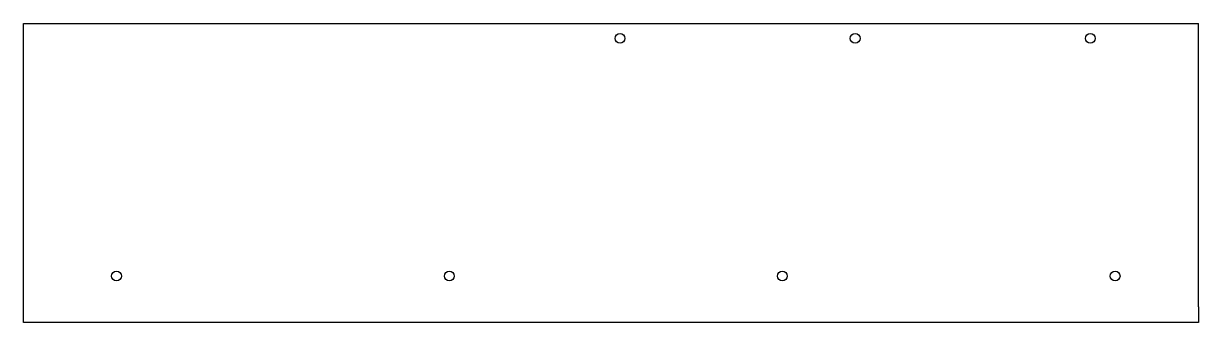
# Model space of a CAD drawing. Extents: x 0 to 30, y 0 to 7.6.
import ezdxf

# ---------------------------------------------------------------- set-up
doc = ezdxf.new("R2010")
doc.units = 0
doc.header["$LTSCALE"] = 1.21
doc.layers.get('0').update_dxf_attribs({"linetype": 'CONTINUOUS'})
doc.layers.add('DTM_AXES', color=7, linetype='CONTINUOUS')
doc.layers.add('DTM_SURFS', color=7, linetype='CONTINUOUS')

msp = doc.modelspace()

# ---------------------------------------------------------------- linework, layer by layer
at = {"color": 3, "linetype": 'CONTINUOUS'}
for p, q in [((0, 0.473), (0, 1.843)), ((29.98, 0.473), (29.98, 1.843)), ((0, 0), (0, 0.399)), ((29.98, 0.399), (29.98, 0)), ((29.98, 0), (0, 0))]:
    msp.add_line(p, q, dxfattribs=at)
at = {"layer": 'DTM_AXES', "color": 3, "linetype": 'CONTINUOUS'}
for p, q in [((0, 3.639), (0, 3.713)), ((29.98, 3.639), (29.98, 3.713)), ((0, 2.306), (0, 2.38)), ((29.98, 2.306), (29.98, 2.38)), ((0, 1.843), (0, 1.917)), ((29.98, 1.843), (29.98, 1.917)), ((0, 0.399), (0, 0.473)), ((29.98, 0.399), (29.98, 0.473))]:
    msp.add_line(p, q, dxfattribs=at)
for centre in [(15.22, 7.243), (21.22, 7.243), (27.22, 7.243), (2.373, 1.183), (10.866, 1.183), (19.36, 1.183), (27.853, 1.183)]:
    msp.add_circle(centre, 0.125, dxfattribs=at)
at = {"layer": 'DTM_SURFS', "color": 3, "linetype": 'CONTINUOUS'}
for p, q in [((0, 3.713), (0, 7.623)), ((0, 7.623), (29.98, 7.623)), ((29.98, 3.713), (29.98, 7.623)), ((0, 2.38), (0, 3.639)), ((29.98, 2.38), (29.98, 3.639)), ((0, 1.917), (0, 2.306)), ((29.98, 1.917), (29.98, 2.306))]:
    msp.add_line(p, q, dxfattribs=at)

doc.saveas('drawing.dxf')
